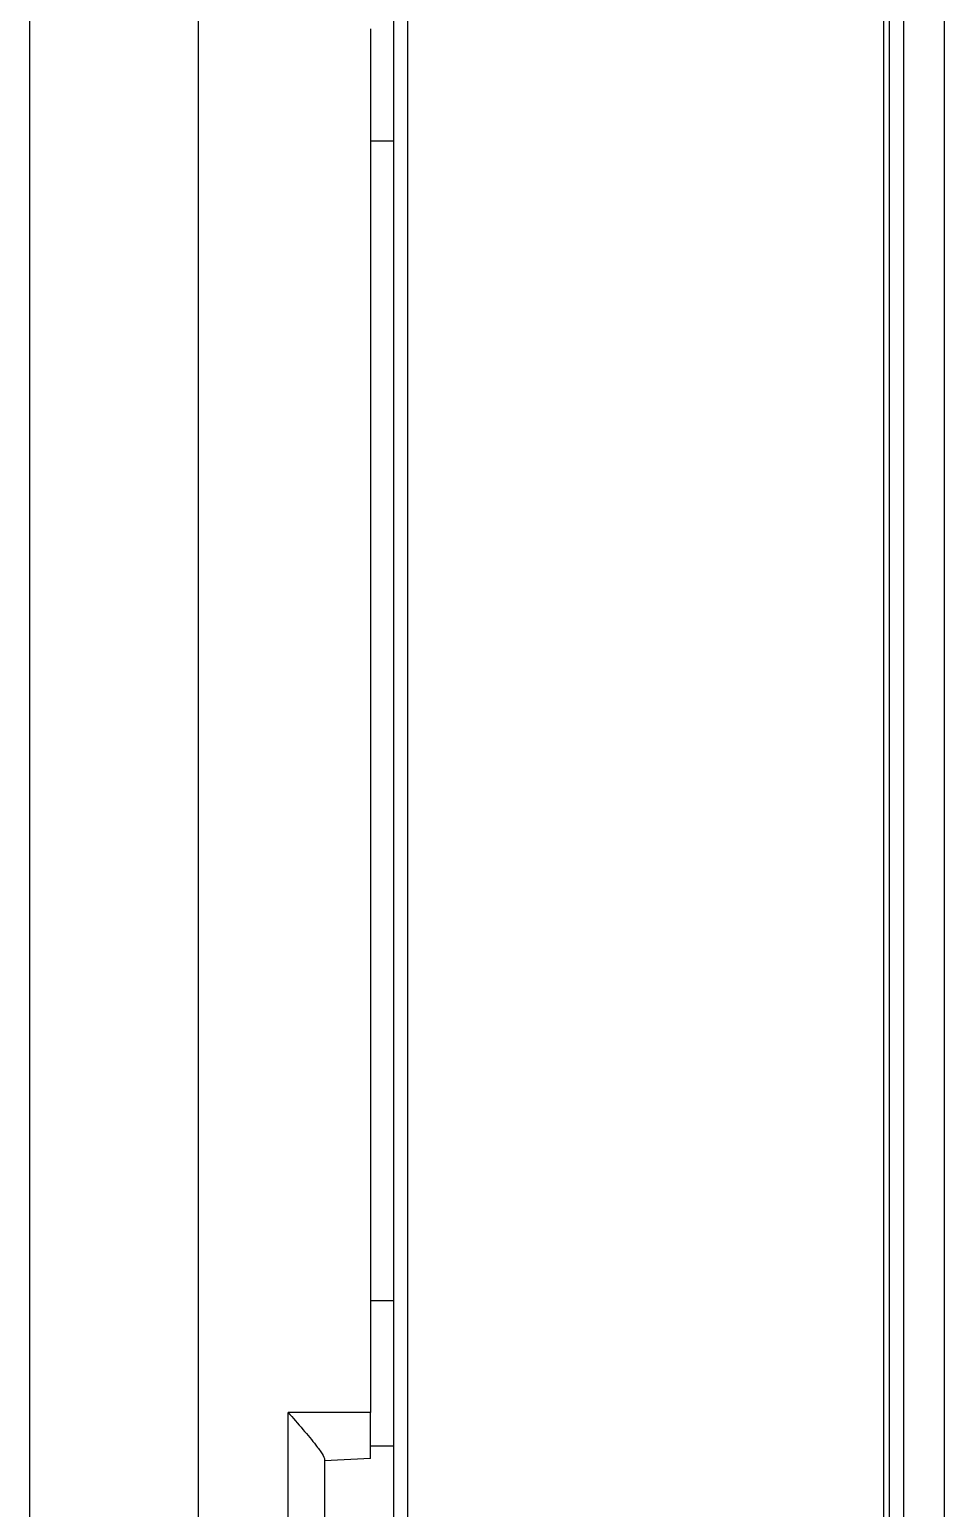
# Model space of a CAD drawing. Header units: inches. Extents: x -883 to 808, y -248 to 1051.
# Drawn here: x -396.52 to -391.83, y 675.97 to 683.55 of the extents above; entities that cross this region are included whole.
import ezdxf

# ---------------------------------------------------------------- set-up
doc = ezdxf.new("R2010")
doc.units = ezdxf.units.IN
doc.header["$MEASUREMENT"] = 0
doc.layers.get('0').update_dxf_attribs({"linetype": 'CONTINUOUS'})
doc.layers.add('EQUIPMENT - COMPRESSORS', color=41, linetype='CONTINUOUS')
doc.layers.add('STRUCTUAL', color=8, linetype='CONTINUOUS')

# ---------------------------------------------------------------- blocks, each defined once
blk = doc.blocks.new('A$Cb802d3fd')
for p, q in [((49.7355, 14.0336), (30.208, 14.0336)), ((30.208, 12.7088), (36.4284, 12.7088)), ((36.4284, 12.2861), (36.4284, 12.7088)), ((36.1876, 12.5223), (30.208, 12.5223)), ((36.1922, 12.2861), (36.1798, 12.5223)), ((36.1922, 12.2861), (36.4284, 12.2861)), ((36.2562, 12.2861), (36.2562, 12.1679)), ((43.5151, 12.2861), (36.4284, 12.2861)), ((37.0014, 12.2861), (37.0014, 12.1679)), ((42.9421, 12.2861), (42.9421, 12.1679)), ((34.7058, 12.1679), (45.2377, 12.1679)), ((45.2377, 12.0966), (34.7058, 12.0966)), ((34.0552, 9.6264), (45.8883, 9.6264)), ((35.2325, 9.6555), (44.711, 9.6555)), ((45.8883, 9.5559), (34.0552, 9.5559)), ((33.1015, 9.3457), (46.842, 9.3457))]:
    blk.add_line(p, q)
blk.add_open_spline([(36.4284, 12.7088), (36.4004, 12.6845), (36.3701, 12.6581), (36.312, 12.6086), (36.2843, 12.5854), (36.245, 12.5547), (36.2291, 12.5429), (36.2035, 12.5268), (36.1937, 12.5223), (36.1876, 12.5223)], degree=3, knots=[-3.5006069, -3.5006069, -3.5006069, -3.5006069, -3.2174492, -3.2174492, -2.9342915, -2.9342915, -2.7422332, -2.7422332, -2.5566132, -2.5566132, -2.5566132, -2.5566132])

msp = doc.modelspace()

# ---------------------------------------------------------------- linework, layer by layer
at = {"layer": 'STRUCTUAL'}
msp.add_line((-395.65219, 795.30034), (-395.65219, 618.40775), dxfattribs=at)

# ---------------------------------------------------------------- block references
at = {"layer": 'EQUIPMENT - COMPRESSORS', "rotation": 89.99999999999999}
msp.add_blockref('A$Cb802d3fd', (-382.48269, 640.03559), dxfattribs=at)

doc.saveas('drawing.dxf')
